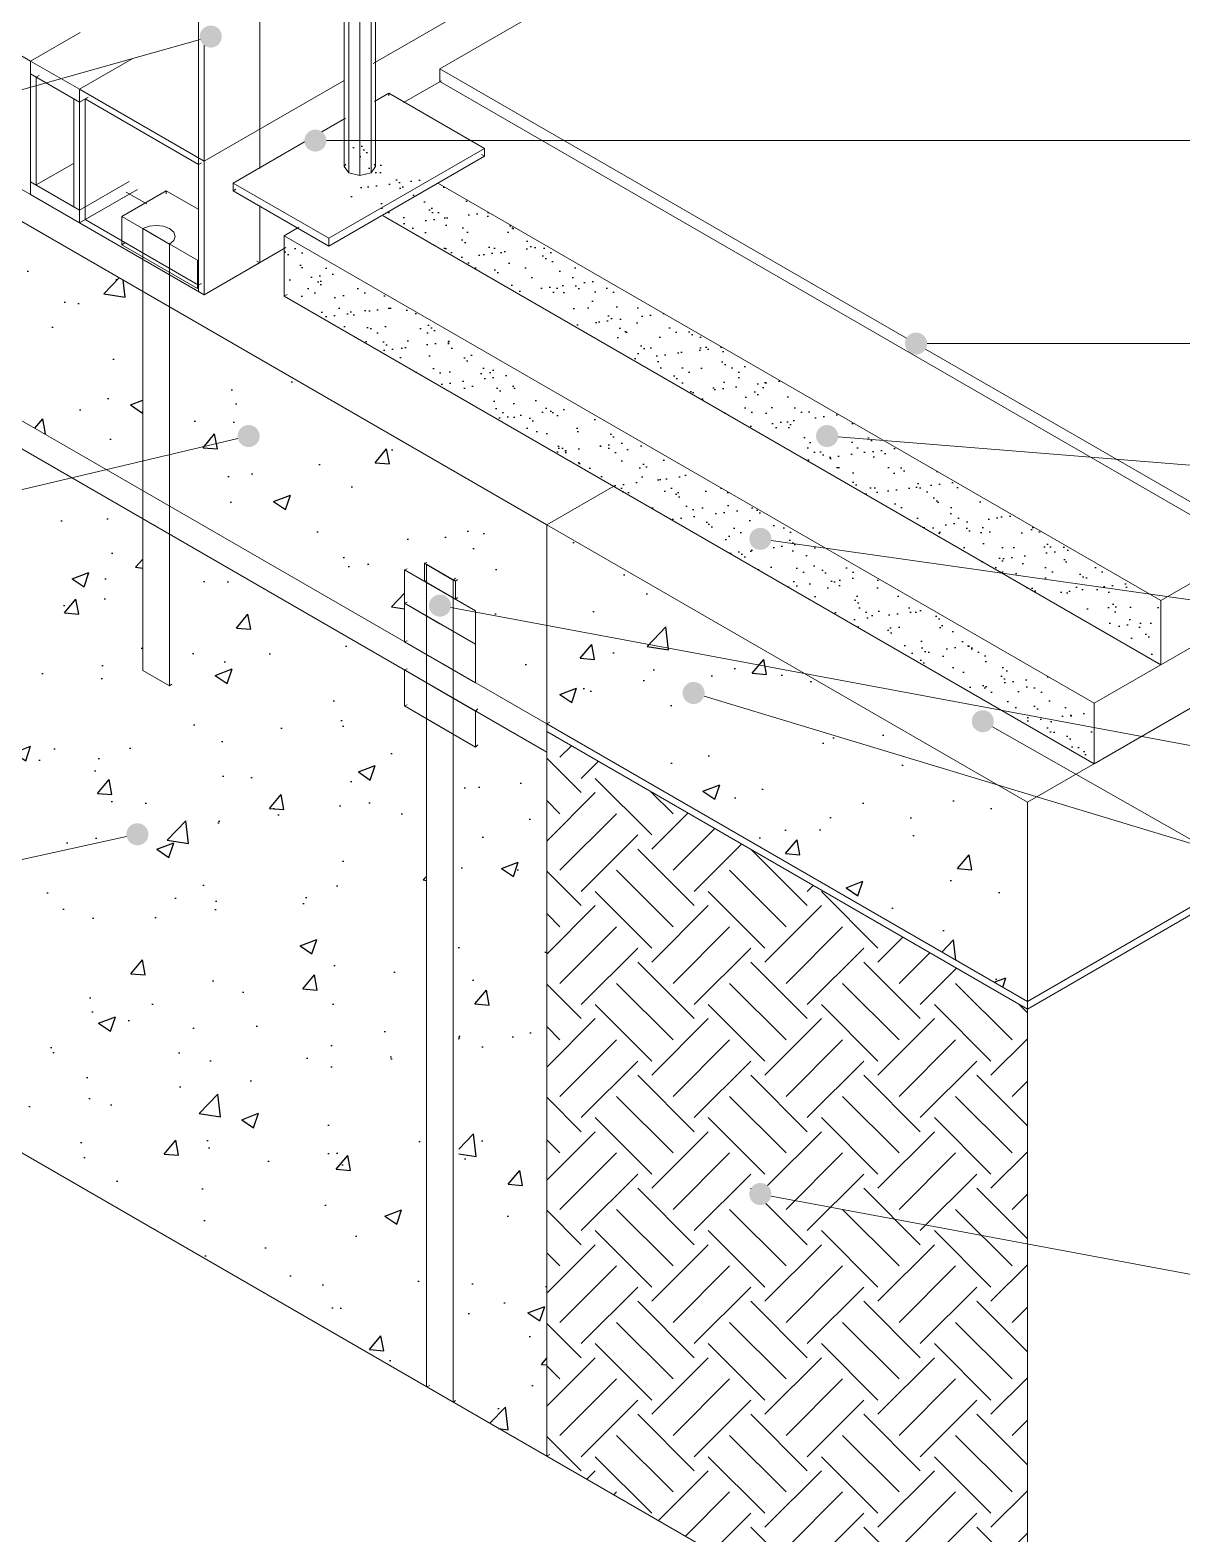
# Model space of a CAD drawing. Header units: millimetres. Extents: x 0 to 5940, y 0 to 8400.
# Drawn here: x 1805 to 2537, y 1172 to 2128 of the extents above; entities that cross this region are included whole.
import ezdxf

# ---------------------------------------------------------------- set-up
doc = ezdxf.new("R2010")
doc.units = ezdxf.units.MM
doc.header["$LTSCALE"] = 20
for name, color, linetype in [('2-DETALLES-ARISTAS', 7, 'Continuous'), ('2-DETALLES-RAYADOS', 8, 'Continuous'), ('3-TEXTOS', 7, 'Continuous')]:
    doc.layers.add(name, color=color, linetype=linetype)

msp = doc.modelspace()

# ---------------------------------------------------------------- hatches: boundary and pattern name
at = {"layer": '2-DETALLES-RAYADOS'}
h = msp.add_hatch(dxfattribs=at)
h.set_pattern_fill('AR-CONC', scale=0.6)
h.paths.add_polyline_path([(1876.76, 1835.3), (1876.76, 1961.86), (1566.34, 2141.08), (1566.34, 2014.52)])
h = msp.add_hatch(dxfattribs=at)
h.set_pattern_fill('AR-SAND', scale=0.4)
h.paths.add_polyline_path([(2523.76, 1765.49), (2523.76, 1765.49), (2008.99, 2062.7), (2008.99, 2021.87), (2008.99, 2021.87), (2523.76, 1724.67)])
h.paths.add_polyline_path([(2318.59, 1869.36), (2318.49, 1868.68), (2318.32, 1868.02), (2318.09, 1867.37), (2317.8, 1866.74), (2317.44, 1866.16), (2317.04, 1865.61), (2316.57, 1865.1), (2316.06, 1864.63), (2315.51, 1864.23), (2314.93, 1863.88), (2314.3, 1863.58), (2313.65, 1863.35), (2312.99, 1863.18), (2312.31, 1863.08), (2311.62, 1863.05), (2310.93, 1863.08), (2310.26, 1863.18), (2309.59, 1863.35), (2308.94, 1863.58), (2308.32, 1863.88), (2307.73, 1864.23), (2307.18, 1864.63), (2306.67, 1865.1), (2306.21, 1865.61), (2305.8, 1866.16), (2305.45, 1866.75), (2305.16, 1867.37), (2304.92, 1868.02), (2304.76, 1868.68), (2304.66, 1869.36), (2304.62, 1870.05), (2304.66, 1870.74), (2304.76, 1871.41), (2304.92, 1872.08), (2305.16, 1872.73), (2305.45, 1873.35), (2305.8, 1873.94), (2306.21, 1874.49), (2306.67, 1875), (2307.18, 1875.46), (2307.73, 1875.87), (2308.32, 1876.22), (2308.94, 1876.51), (2309.59, 1876.75), (2310.26, 1876.91), (2310.93, 1877.01), (2311.62, 1877.05), (2312.31, 1877.01), (2312.99, 1876.91), (2313.65, 1876.75), (2314.3, 1876.51), (2314.93, 1876.22), (2315.51, 1875.87), (2316.06, 1875.46), (2316.57, 1875), (2317.04, 1874.49), (2317.44, 1873.94), (2317.8, 1873.35), (2318.09, 1872.73), (2318.32, 1872.08), (2318.49, 1871.41), (2318.59, 1870.74), (2318.62, 1870.05)])
h = msp.add_hatch(dxfattribs=at)
h.set_pattern_fill('AR-CONC', scale=0.6)
h.paths.add_polyline_path([(1876.76, 1720.99), (1876.76, 1817.34), (1678.53, 1931.79), (1566.34, 1996.56), (1566.34, 1549.12), (2057.07, 1265.79), (2057.07, 1690.37), (2042.93, 1698.54), (2042.93, 1721.4), (2057.07, 1713.23), (2057.07, 1713.23), (1897.24, 1805.51), (1897.24, 1716.09), (1896.33, 1713.44), (1893.73, 1711.19), (1876.76, 1720.99)])
h.paths.add_polyline_path([(1645.33, 1751.11), (1645.16, 1750.44), (1644.93, 1749.79), (1644.63, 1749.17), (1644.28, 1748.58), (1643.88, 1748.03), (1643.41, 1747.52), (1642.9, 1747.06), (1642.35, 1746.65), (1641.77, 1746.3), (1641.14, 1746.01), (1640.49, 1745.77), (1639.83, 1745.61), (1639.15, 1745.51), (1638.46, 1745.47), (1637.77, 1745.51), (1637.1, 1745.61), (1636.43, 1745.77), (1635.78, 1746.01), (1635.16, 1746.3), (1634.57, 1746.65), (1634.02, 1747.06), (1633.51, 1747.52), (1633.05, 1748.03), (1632.64, 1748.58), (1632.29, 1749.17), (1632, 1749.79), (1631.76, 1750.44), (1631.6, 1751.11), (1631.5, 1751.78), (1631.46, 1752.47), (1631.5, 1753.16), (1631.6, 1753.84), (1631.76, 1754.5), (1632, 1755.15), (1632.29, 1755.78), (1632.64, 1756.36), (1633.05, 1756.91), (1633.51, 1757.42), (1634.02, 1757.89), (1634.57, 1758.29), (1635.16, 1758.65), (1635.78, 1758.94), (1636.43, 1759.17), (1637.1, 1759.34), (1637.77, 1759.44), (1638.46, 1759.47), (1639.15, 1759.44), (1639.83, 1759.34), (1640.49, 1759.17), (1641.14, 1758.94), (1641.77, 1758.65), (1642.35, 1758.29), (1642.9, 1757.89), (1643.41, 1757.42), (1643.88, 1756.91), (1644.28, 1756.36), (1644.63, 1755.78), (1644.93, 1755.15), (1645.16, 1754.5), (1645.33, 1753.84), (1645.43, 1753.16), (1645.46, 1752.47), (1645.43, 1751.78)])
h.paths.add_polyline_path([(1880.19, 1616.25), (1880.09, 1615.57), (1879.92, 1614.91), (1879.69, 1614.26), (1879.39, 1613.63), (1879.04, 1613.05), (1878.63, 1612.5), (1878.17, 1611.99), (1877.66, 1611.52), (1877.11, 1611.11), (1876.52, 1610.76), (1875.9, 1610.47), (1875.25, 1610.24), (1874.59, 1610.07), (1873.91, 1609.97), (1873.22, 1609.94), (1872.53, 1609.97), (1871.85, 1610.07), (1871.19, 1610.24), (1870.54, 1610.47), (1869.92, 1610.76), (1869.33, 1611.11), (1868.78, 1611.52), (1868.27, 1611.99), (1867.81, 1612.5), (1867.4, 1613.05), (1867.05, 1613.63), (1866.75, 1614.26), (1866.52, 1614.91), (1866.35, 1615.57), (1866.25, 1616.25), (1866.22, 1616.94), (1866.25, 1617.63), (1866.35, 1618.3), (1866.52, 1618.96), (1866.75, 1619.61), (1867.05, 1620.24), (1867.4, 1620.83), (1867.81, 1621.37), (1868.27, 1621.89), (1868.78, 1622.35), (1869.33, 1622.76), (1869.92, 1623.11), (1870.54, 1623.4), (1871.19, 1623.64), (1871.85, 1623.8), (1872.53, 1623.9), (1873.22, 1623.94), (1873.91, 1623.9), (1874.59, 1623.8), (1875.25, 1623.64), (1875.9, 1623.4), (1876.52, 1623.11), (1877.11, 1622.76), (1877.66, 1622.35), (1878.17, 1621.89), (1878.63, 1621.37), (1879.04, 1620.83), (1879.39, 1620.24), (1879.69, 1619.61), (1879.92, 1618.96), (1880.09, 1618.3), (1880.19, 1617.63), (1880.22, 1616.94)])
h = msp.add_hatch(dxfattribs=at)
h.set_pattern_fill('AR-SAND', scale=0.4)
h.paths.add_polyline_path([(2481.34, 1661.8), (2481.34, 1700.17), (1966.56, 1997.38), (1966.56, 1959), (2481.34, 1661.8)])
h.paths.add_polyline_path([(2276.16, 1804.04), (2276.06, 1803.36), (2275.9, 1802.7), (2275.66, 1802.05), (2275.37, 1801.43), (2275.02, 1800.84), (2274.61, 1800.29), (2274.15, 1799.78), (2273.64, 1799.32), (2273.09, 1798.91), (2272.5, 1798.56), (2271.88, 1798.26), (2271.23, 1798.03), (2270.56, 1797.86), (2269.89, 1797.76), (2269.2, 1797.73), (2268.51, 1797.76), (2267.83, 1797.86), (2267.17, 1798.03), (2266.52, 1798.26), (2265.89, 1798.56), (2265.31, 1798.91), (2264.76, 1799.32), (2264.25, 1799.78), (2263.78, 1800.29), (2263.38, 1800.84), (2263.02, 1801.43), (2262.73, 1802.05), (2262.5, 1802.7), (2262.33, 1803.36), (2262.23, 1804.04), (2262.2, 1804.73), (2262.23, 1805.42), (2262.33, 1806.09), (2262.5, 1806.76), (2262.73, 1807.41), (2263.02, 1808.03), (2263.38, 1808.62), (2263.78, 1809.17), (2264.25, 1809.68), (2264.76, 1810.14), (2265.31, 1810.55), (2265.89, 1810.9), (2266.52, 1811.2), (2267.17, 1811.43), (2267.83, 1811.6), (2268.51, 1811.7), (2269.2, 1811.73), (2269.89, 1811.7), (2270.56, 1811.6), (2271.23, 1811.43), (2271.88, 1811.2), (2272.5, 1810.9), (2273.09, 1810.55), (2273.64, 1810.14), (2274.15, 1809.68), (2274.61, 1809.17), (2275.02, 1808.62), (2275.37, 1808.03), (2275.66, 1807.41), (2275.9, 1806.76), (2276.06, 1806.09), (2276.16, 1805.42), (2276.2, 1804.73)])
h = msp.add_hatch(dxfattribs=at)
h.set_pattern_fill('AR-CONC', scale=0.6)
h.paths.add_polyline_path([(2042.93, 1739.36), (2042.93, 1763.86), (2042.93, 1785.09), (2057.27, 1789.87), (2057.75, 1789.87), (2061.93, 1791.26), (2069.18, 1791.26), (2073.36, 1789.87), (2073.84, 1789.87), (2088.18, 1785.09), (2096.47, 1776.8), (2096.47, 1767.24), (2096.47, 1767.24), (2096.47, 1767.24), (2096.47, 1767.24), (2096.47, 1755.58), (2096.47, 1755.58), (2096.47, 1746.01), (2096.47, 1746.01), (2096.47, 1746.01), (2096.47, 1721.52), (2092.27, 1717.32), (2096.47, 1713.12), (2096.47, 1708.45), (2133.44, 1687.11), (2133.44, 1813.66), (1897.24, 1950.03), (1897.24, 1823.47)])
h.paths.add_polyline_path([(1950.63, 1868.02), (1950.4, 1867.37), (1950.1, 1866.74), (1949.75, 1866.16), (1949.34, 1865.61), (1948.88, 1865.1), (1948.37, 1864.63), (1947.82, 1864.23), (1947.23, 1863.88), (1946.61, 1863.58), (1945.96, 1863.35), (1945.3, 1863.18), (1944.62, 1863.08), (1943.93, 1863.05), (1943.24, 1863.08), (1942.56, 1863.18), (1941.9, 1863.35), (1941.25, 1863.58), (1940.63, 1863.88), (1940.04, 1864.23), (1939.49, 1864.63), (1938.98, 1865.1), (1938.52, 1865.61), (1938.11, 1866.16), (1937.76, 1866.75), (1937.46, 1867.37), (1937.23, 1868.02), (1937.06, 1868.68), (1936.96, 1869.36), (1936.93, 1870.05), (1936.96, 1870.74), (1937.06, 1871.41), (1937.23, 1872.08), (1937.46, 1872.73), (1937.76, 1873.35), (1938.11, 1873.94), (1938.52, 1874.49), (1938.98, 1875), (1939.49, 1875.46), (1940.04, 1875.87), (1940.63, 1876.22), (1941.25, 1876.51), (1941.9, 1876.75), (1942.56, 1876.91), (1943.24, 1877.01), (1943.93, 1877.05), (1944.62, 1877.01), (1945.3, 1876.91), (1945.96, 1876.75), (1946.61, 1876.51), (1947.23, 1876.22), (1947.82, 1875.87), (1948.37, 1875.46), (1948.88, 1875), (1949.34, 1874.49), (1949.75, 1873.94), (1950.1, 1873.35), (1950.4, 1872.73), (1950.63, 1872.08), (1950.8, 1871.41), (1950.9, 1870.74), (1950.93, 1870.05), (1950.9, 1869.36), (1950.8, 1868.68)])
h = msp.add_hatch(dxfattribs=at)
h.set_pattern_fill('AR-CONC', scale=0.6)
h.paths.add_polyline_path([(2133.44, 1687.11), (2133.44, 1687.11), (2438.91, 1510.74), (2438.91, 1637.3), (2438.91, 1637.3), (2438.91, 1637.3), (2438.91, 1637.3), (2133.44, 1813.66), (2133.44, 1687.11), (2133.44, 1687.11)])
h.paths.add_polyline_path([(2233.74, 1706.06), (2233.64, 1705.38), (2233.47, 1704.72), (2233.24, 1704.07), (2232.94, 1703.45), (2232.59, 1702.86), (2232.18, 1702.31), (2231.72, 1701.8), (2231.21, 1701.34), (2230.66, 1700.93), (2230.07, 1700.58), (2229.45, 1700.28), (2228.8, 1700.05), (2228.14, 1699.88), (2227.46, 1699.78), (2226.77, 1699.75), (2226.08, 1699.78), (2225.4, 1699.88), (2224.74, 1700.05), (2224.09, 1700.28), (2223.47, 1700.58), (2222.88, 1700.93), (2222.33, 1701.34), (2221.82, 1701.8), (2221.36, 1702.31), (2220.95, 1702.86), (2220.6, 1703.45), (2220.3, 1704.07), (2220.07, 1704.72), (2219.9, 1705.38), (2219.8, 1706.06), (2219.77, 1706.75), (2219.8, 1707.44), (2219.9, 1708.12), (2220.07, 1708.78), (2220.3, 1709.43), (2220.6, 1710.05), (2220.95, 1710.64), (2221.36, 1711.19), (2221.82, 1711.7), (2222.33, 1712.16), (2222.88, 1712.57), (2223.47, 1712.92), (2224.09, 1713.22), (2224.74, 1713.45), (2225.4, 1713.62), (2226.08, 1713.72), (2226.77, 1713.75), (2227.46, 1713.72), (2228.14, 1713.62), (2228.8, 1713.45), (2229.45, 1713.22), (2230.07, 1712.92), (2230.66, 1712.57), (2231.21, 1712.16), (2231.72, 1711.7), (2232.18, 1711.19), (2232.59, 1710.64), (2232.94, 1710.05), (2233.24, 1709.43), (2233.47, 1708.78), (2233.64, 1708.12), (2233.74, 1707.44), (2233.77, 1706.75)])
h = msp.add_hatch(dxfattribs=at)
h.set_pattern_fill('AR-CONC', scale=0.6)
h.paths.add_polyline_path([(2088.18, 1695.27), (2077.56, 1701.41), (2077.56, 1701.41), (2088.18, 1695.27), (2088.18, 1672.41), (2077.56, 1678.55), (2077.56, 1260.9), (2076.64, 1258.24), (2074.04, 1256), (2133.44, 1221.7), (2133.44, 1221.7), (2133.44, 1669.14), (2096.47, 1690.49), (2096.47, 1680.69), (2088.18, 1672.41)])
h = msp.add_hatch(dxfattribs=at)
h.set_pattern_fill('EARTH', scale=8, angle=45)
h.paths.add_polyline_path([(2133.44, 1682.21), (2133.44, 1682.21), (2133.44, 1221.7), (2438.91, 1045.34), (2438.91, 1505.84)])
h.paths.add_polyline_path([(2276.16, 1387.63), (2276.06, 1386.95), (2275.9, 1386.29), (2275.66, 1385.64), (2275.37, 1385.02), (2275.02, 1384.43), (2274.61, 1383.88), (2274.15, 1383.37), (2273.64, 1382.91), (2273.09, 1382.5), (2272.5, 1382.15), (2271.88, 1381.85), (2271.23, 1381.62), (2270.56, 1381.45), (2269.89, 1381.35), (2269.2, 1381.32), (2268.51, 1381.35), (2267.83, 1381.45), (2267.17, 1381.62), (2266.52, 1381.85), (2265.89, 1382.15), (2265.31, 1382.5), (2264.76, 1382.91), (2264.25, 1383.37), (2263.78, 1383.88), (2263.38, 1384.43), (2263.02, 1385.02), (2262.73, 1385.64), (2262.5, 1386.29), (2262.33, 1386.95), (2262.23, 1387.63), (2262.2, 1388.32), (2262.23, 1389.01), (2262.33, 1389.68), (2262.5, 1390.35), (2262.73, 1391), (2263.02, 1391.62), (2263.38, 1392.21), (2263.78, 1392.76), (2264.25, 1393.27), (2264.76, 1393.73), (2265.31, 1394.14), (2265.89, 1394.49), (2266.52, 1394.79), (2267.17, 1395.02), (2267.83, 1395.18), (2268.51, 1395.28), (2269.2, 1395.32), (2269.89, 1395.28), (2270.56, 1395.18), (2271.23, 1395.02), (2271.88, 1394.79), (2272.5, 1394.49), (2273.09, 1394.14), (2273.64, 1393.73), (2274.15, 1393.27), (2274.61, 1392.76), (2275.02, 1392.21), (2275.37, 1391.62), (2275.66, 1391), (2275.9, 1390.35), (2276.06, 1389.68), (2276.16, 1389.01), (2276.2, 1388.32)])
at = {"layer": '3-TEXTOS'}
h = msp.add_hatch(color=7, dxfattribs=at)
h.dxf.hatch_style = 1
h.paths.add_polyline_path([(1926.89, 2123.98), (1926.86, 2123.29), (1926.76, 2122.61), (1926.59, 2121.95), (1926.36, 2121.3), (1926.06, 2120.67), (1925.71, 2120.09), (1925.3, 2119.54), (1924.84, 2119.03), (1924.33, 2118.56), (1923.78, 2118.16), (1923.19, 2117.8), (1922.57, 2117.51), (1921.92, 2117.28), (1921.25, 2117.11), (1920.58, 2117.01), (1919.89, 2116.98), (1919.2, 2117.01), (1918.52, 2117.11), (1917.86, 2117.28), (1917.21, 2117.51), (1916.59, 2117.8), (1916, 2118.16), (1915.45, 2118.56), (1914.94, 2119.03), (1914.47, 2119.54), (1914.07, 2120.09), (1913.72, 2120.67), (1913.42, 2121.3), (1913.19, 2121.95), (1913.02, 2122.61), (1912.92, 2123.29), (1912.89, 2123.98), (1912.92, 2124.67), (1913.02, 2125.34), (1913.19, 2126.01), (1913.42, 2126.66), (1913.72, 2127.28), (1914.07, 2127.87), (1914.47, 2128.42), (1914.94, 2128.93), (1915.45, 2129.39), (1916, 2129.8), (1916.59, 2130.15), (1917.21, 2130.44), (1917.86, 2130.68), (1918.52, 2130.84), (1919.2, 2130.94), (1919.89, 2130.98), (1920.58, 2130.94), (1921.25, 2130.84), (1921.92, 2130.68), (1922.57, 2130.44), (1923.19, 2130.15), (1923.78, 2129.8), (1924.33, 2129.39), (1924.84, 2128.93), (1925.3, 2128.42), (1925.71, 2127.87), (1926.06, 2127.28), (1926.36, 2126.66), (1926.59, 2126.01), (1926.76, 2125.34), (1926.86, 2124.67)])
h = msp.add_hatch(color=7, dxfattribs=at)
h.dxf.hatch_style = 1
h.paths.add_polyline_path([(1993.36, 2057.84), (1993.32, 2057.15), (1993.22, 2056.47), (1993.06, 2055.81), (1992.82, 2055.16), (1992.53, 2054.54), (1992.18, 2053.95), (1991.77, 2053.4), (1991.31, 2052.89), (1990.79, 2052.43), (1990.25, 2052.02), (1989.66, 2051.67), (1989.03, 2051.37), (1988.38, 2051.14), (1987.72, 2050.97), (1987.05, 2050.87), (1986.36, 2050.84), (1985.67, 2050.87), (1984.99, 2050.97), (1984.33, 2051.14), (1983.68, 2051.37), (1983.05, 2051.67), (1982.47, 2052.02), (1981.92, 2052.43), (1981.41, 2052.89), (1980.94, 2053.4), (1980.53, 2053.95), (1980.18, 2054.54), (1979.89, 2055.16), (1979.66, 2055.81), (1979.49, 2056.47), (1979.39, 2057.15), (1979.36, 2057.84), (1979.39, 2058.53), (1979.49, 2059.21), (1979.66, 2059.87), (1979.89, 2060.52), (1980.18, 2061.14), (1980.53, 2061.73), (1980.94, 2062.28), (1981.41, 2062.79), (1981.92, 2063.26), (1982.47, 2063.66), (1983.05, 2064.01), (1983.68, 2064.31), (1984.33, 2064.54), (1984.99, 2064.71), (1985.67, 2064.81), (1986.36, 2064.84), (1987.05, 2064.81), (1987.72, 2064.71), (1988.38, 2064.54), (1989.03, 2064.31), (1989.66, 2064.01), (1990.25, 2063.66), (1990.79, 2063.26), (1991.31, 2062.79), (1991.77, 2062.28), (1992.18, 2061.73), (1992.53, 2061.14), (1992.82, 2060.52), (1993.06, 2059.87), (1993.22, 2059.21), (1993.32, 2058.53)])
h = msp.add_hatch(color=7, dxfattribs=at)
h.dxf.hatch_style = 1
h.paths.add_polyline_path([(2375.19, 1928.83), (2375.16, 1928.15), (2375.06, 1927.47), (2374.89, 1926.81), (2374.66, 1926.16), (2374.36, 1925.53), (2374.01, 1924.95), (2373.6, 1924.4), (2373.14, 1923.89), (2372.63, 1923.42), (2372.08, 1923.01), (2371.49, 1922.66), (2370.87, 1922.37), (2370.22, 1922.14), (2369.56, 1921.97), (2368.88, 1921.87), (2368.19, 1921.83), (2367.5, 1921.87), (2366.83, 1921.97), (2366.16, 1922.14), (2365.51, 1922.37), (2364.89, 1922.66), (2364.3, 1923.01), (2363.75, 1923.42), (2363.24, 1923.89), (2362.78, 1924.4), (2362.37, 1924.95), (2362.02, 1925.53), (2361.72, 1926.16), (2361.49, 1926.81), (2361.32, 1927.47), (2361.22, 1928.15), (2361.19, 1928.83), (2361.22, 1929.52), (2361.32, 1930.2), (2361.49, 1930.86), (2361.72, 1931.51), (2362.02, 1932.14), (2362.37, 1932.73), (2362.78, 1933.27), (2363.24, 1933.79), (2363.75, 1934.25), (2364.3, 1934.66), (2364.89, 1935.01), (2365.51, 1935.3), (2366.16, 1935.54), (2366.83, 1935.7), (2367.5, 1935.8), (2368.19, 1935.83), (2368.88, 1935.8), (2369.56, 1935.7), (2370.22, 1935.54), (2370.87, 1935.3), (2371.49, 1935.01), (2372.08, 1934.66), (2372.63, 1934.25), (2373.14, 1933.78), (2373.6, 1933.27), (2374.01, 1932.72), (2374.36, 1932.14), (2374.66, 1931.51), (2374.89, 1930.86), (2375.06, 1930.2), (2375.16, 1929.52)])
h = msp.add_hatch(color=7, dxfattribs=at)
h.dxf.hatch_style = 1
h.paths.add_polyline_path([(1950.93, 1870.05), (1950.9, 1869.36), (1950.8, 1868.68), (1950.63, 1868.02), (1950.4, 1867.37), (1950.1, 1866.74), (1949.75, 1866.16), (1949.34, 1865.61), (1948.88, 1865.1), (1948.37, 1864.63), (1947.82, 1864.23), (1947.23, 1863.88), (1946.61, 1863.58), (1945.96, 1863.35), (1945.3, 1863.18), (1944.62, 1863.08), (1943.93, 1863.05), (1943.24, 1863.08), (1942.56, 1863.18), (1941.9, 1863.35), (1941.25, 1863.58), (1940.63, 1863.88), (1940.04, 1864.23), (1939.49, 1864.63), (1938.98, 1865.1), (1938.52, 1865.61), (1938.11, 1866.16), (1937.76, 1866.75), (1937.46, 1867.37), (1937.23, 1868.02), (1937.06, 1868.68), (1936.96, 1869.36), (1936.93, 1870.05), (1936.96, 1870.74), (1937.06, 1871.41), (1937.23, 1872.08), (1937.46, 1872.73), (1937.76, 1873.35), (1938.11, 1873.94), (1938.52, 1874.49), (1938.98, 1875), (1939.49, 1875.46), (1940.04, 1875.87), (1940.63, 1876.22), (1941.25, 1876.51), (1941.9, 1876.75), (1942.56, 1876.91), (1943.24, 1877.01), (1943.93, 1877.05), (1944.62, 1877.01), (1945.3, 1876.91), (1945.96, 1876.75), (1946.61, 1876.51), (1947.23, 1876.22), (1947.82, 1875.87), (1948.37, 1875.46), (1948.88, 1875), (1949.34, 1874.49), (1949.75, 1873.94), (1950.1, 1873.35), (1950.4, 1872.73), (1950.63, 1872.08), (1950.8, 1871.41), (1950.9, 1870.74)])
h = msp.add_hatch(color=7, dxfattribs=at)
h.dxf.hatch_style = 1
h.paths.add_polyline_path([(2318.62, 1870.05), (2318.59, 1869.36), (2318.49, 1868.68), (2318.32, 1868.02), (2318.09, 1867.37), (2317.8, 1866.74), (2317.44, 1866.16), (2317.04, 1865.61), (2316.57, 1865.1), (2316.06, 1864.63), (2315.51, 1864.23), (2314.93, 1863.88), (2314.3, 1863.58), (2313.65, 1863.35), (2312.99, 1863.18), (2312.31, 1863.08), (2311.62, 1863.05), (2310.93, 1863.08), (2310.26, 1863.18), (2309.59, 1863.35), (2308.94, 1863.58), (2308.32, 1863.88), (2307.73, 1864.23), (2307.18, 1864.63), (2306.67, 1865.1), (2306.21, 1865.61), (2305.8, 1866.16), (2305.45, 1866.75), (2305.16, 1867.37), (2304.92, 1868.02), (2304.76, 1868.68), (2304.66, 1869.36), (2304.62, 1870.05), (2304.66, 1870.74), (2304.76, 1871.41), (2304.92, 1872.08), (2305.16, 1872.73), (2305.45, 1873.35), (2305.8, 1873.94), (2306.21, 1874.49), (2306.67, 1875), (2307.18, 1875.46), (2307.73, 1875.87), (2308.32, 1876.22), (2308.94, 1876.51), (2309.59, 1876.75), (2310.26, 1876.91), (2310.93, 1877.01), (2311.62, 1877.05), (2312.31, 1877.01), (2312.99, 1876.91), (2313.65, 1876.75), (2314.3, 1876.51), (2314.93, 1876.22), (2315.51, 1875.87), (2316.06, 1875.46), (2316.57, 1875), (2317.04, 1874.49), (2317.44, 1873.94), (2317.8, 1873.35), (2318.09, 1872.73), (2318.32, 1872.08), (2318.49, 1871.41), (2318.59, 1870.74)])
h = msp.add_hatch(color=7, dxfattribs=at)
h.dxf.hatch_style = 1
h.paths.add_polyline_path([(2276.2, 1804.73), (2276.16, 1804.04), (2276.06, 1803.36), (2275.9, 1802.7), (2275.66, 1802.05), (2275.37, 1801.43), (2275.02, 1800.84), (2274.61, 1800.29), (2274.15, 1799.78), (2273.64, 1799.32), (2273.09, 1798.91), (2272.5, 1798.56), (2271.88, 1798.26), (2271.23, 1798.03), (2270.56, 1797.86), (2269.89, 1797.76), (2269.2, 1797.73), (2268.51, 1797.76), (2267.83, 1797.86), (2267.17, 1798.03), (2266.52, 1798.26), (2265.89, 1798.56), (2265.31, 1798.91), (2264.76, 1799.32), (2264.25, 1799.78), (2263.78, 1800.29), (2263.38, 1800.84), (2263.02, 1801.43), (2262.73, 1802.05), (2262.5, 1802.7), (2262.33, 1803.36), (2262.23, 1804.04), (2262.2, 1804.73), (2262.23, 1805.42), (2262.33, 1806.09), (2262.5, 1806.76), (2262.73, 1807.41), (2263.02, 1808.03), (2263.38, 1808.62), (2263.78, 1809.17), (2264.25, 1809.68), (2264.76, 1810.14), (2265.31, 1810.55), (2265.89, 1810.9), (2266.52, 1811.2), (2267.17, 1811.43), (2267.83, 1811.6), (2268.51, 1811.7), (2269.2, 1811.73), (2269.89, 1811.7), (2270.56, 1811.6), (2271.23, 1811.43), (2271.88, 1811.2), (2272.5, 1810.9), (2273.09, 1810.55), (2273.64, 1810.14), (2274.15, 1809.68), (2274.61, 1809.17), (2275.02, 1808.62), (2275.37, 1808.03), (2275.66, 1807.41), (2275.9, 1806.76), (2276.06, 1806.09), (2276.16, 1805.42)])
h = msp.add_hatch(color=7, dxfattribs=at)
h.dxf.hatch_style = 1
h.paths.add_polyline_path([(2072.55, 1762.27), (2072.52, 1761.58), (2072.42, 1760.91), (2072.25, 1760.24), (2072.02, 1759.59), (2071.72, 1758.97), (2071.37, 1758.38), (2070.97, 1757.83), (2070.5, 1757.32), (2069.99, 1756.86), (2069.44, 1756.45), (2068.85, 1756.1), (2068.23, 1755.8), (2067.58, 1755.57), (2066.92, 1755.4), (2066.24, 1755.3), (2065.55, 1755.27), (2064.86, 1755.3), (2064.19, 1755.4), (2063.52, 1755.57), (2062.87, 1755.8), (2062.25, 1756.1), (2061.66, 1756.45), (2061.11, 1756.86), (2060.6, 1757.32), (2060.14, 1757.83), (2059.73, 1758.38), (2059.38, 1758.97), (2059.08, 1759.59), (2058.85, 1760.24), (2058.68, 1760.91), (2058.58, 1761.58), (2058.55, 1762.27), (2058.58, 1762.96), (2058.68, 1763.64), (2058.85, 1764.3), (2059.08, 1764.95), (2059.38, 1765.57), (2059.73, 1766.16), (2060.14, 1766.71), (2060.6, 1767.22), (2061.11, 1767.69), (2061.66, 1768.09), (2062.25, 1768.44), (2062.87, 1768.74), (2063.52, 1768.97), (2064.19, 1769.14), (2064.86, 1769.24), (2065.55, 1769.27), (2066.24, 1769.24), (2066.92, 1769.14), (2067.58, 1768.97), (2068.23, 1768.74), (2068.85, 1768.44), (2069.44, 1768.09), (2069.99, 1767.69), (2070.5, 1767.22), (2070.97, 1766.71), (2071.37, 1766.16), (2071.72, 1765.57), (2072.02, 1764.95), (2072.25, 1764.3), (2072.42, 1763.64), (2072.52, 1762.96)])
h = msp.add_hatch(color=7, dxfattribs=at)
h.dxf.hatch_style = 1
h.paths.add_polyline_path([(2233.77, 1706.75), (2233.74, 1706.06), (2233.64, 1705.38), (2233.47, 1704.72), (2233.24, 1704.07), (2232.94, 1703.45), (2232.59, 1702.86), (2232.18, 1702.31), (2231.72, 1701.8), (2231.21, 1701.34), (2230.66, 1700.93), (2230.07, 1700.58), (2229.45, 1700.28), (2228.8, 1700.05), (2228.14, 1699.88), (2227.46, 1699.78), (2226.77, 1699.75), (2226.08, 1699.78), (2225.4, 1699.88), (2224.74, 1700.05), (2224.09, 1700.28), (2223.47, 1700.58), (2222.88, 1700.93), (2222.33, 1701.34), (2221.82, 1701.8), (2221.36, 1702.31), (2220.95, 1702.86), (2220.6, 1703.45), (2220.3, 1704.07), (2220.07, 1704.72), (2219.9, 1705.38), (2219.8, 1706.06), (2219.77, 1706.75), (2219.8, 1707.44), (2219.9, 1708.12), (2220.07, 1708.78), (2220.3, 1709.43), (2220.6, 1710.05), (2220.95, 1710.64), (2221.36, 1711.19), (2221.82, 1711.7), (2222.33, 1712.16), (2222.88, 1712.57), (2223.47, 1712.92), (2224.09, 1713.22), (2224.74, 1713.45), (2225.4, 1713.62), (2226.08, 1713.72), (2226.77, 1713.75), (2227.46, 1713.72), (2228.14, 1713.62), (2228.8, 1713.45), (2229.45, 1713.22), (2230.07, 1712.92), (2230.66, 1712.57), (2231.21, 1712.16), (2231.72, 1711.7), (2232.18, 1711.19), (2232.59, 1710.64), (2232.94, 1710.05), (2233.24, 1709.43), (2233.47, 1708.78), (2233.64, 1708.12), (2233.74, 1707.44)])
h = msp.add_hatch(color=7, dxfattribs=at)
h.dxf.hatch_style = 1
h.paths.add_polyline_path([(2417.62, 1688.79), (2417.58, 1688.1), (2417.48, 1687.42), (2417.32, 1686.76), (2417.08, 1686.11), (2416.79, 1685.48), (2416.44, 1684.9), (2416.03, 1684.35), (2415.57, 1683.84), (2415.06, 1683.37), (2414.51, 1682.97), (2413.92, 1682.61), (2413.3, 1682.32), (2412.65, 1682.09), (2411.98, 1681.92), (2411.31, 1681.82), (2410.62, 1681.79), (2409.93, 1681.82), (2409.25, 1681.92), (2408.59, 1682.09), (2407.94, 1682.32), (2407.31, 1682.61), (2406.73, 1682.97), (2406.18, 1683.37), (2405.67, 1683.84), (2405.2, 1684.35), (2404.8, 1684.9), (2404.44, 1685.48), (2404.15, 1686.11), (2403.92, 1686.76), (2403.75, 1687.42), (2403.65, 1688.1), (2403.62, 1688.79), (2403.65, 1689.48), (2403.75, 1690.15), (2403.92, 1690.82), (2404.15, 1691.47), (2404.44, 1692.09), (2404.8, 1692.68), (2405.2, 1693.23), (2405.67, 1693.74), (2406.18, 1694.2), (2406.73, 1694.61), (2407.31, 1694.96), (2407.94, 1695.25), (2408.59, 1695.49), (2409.25, 1695.65), (2409.93, 1695.75), (2410.62, 1695.79), (2411.31, 1695.75), (2411.98, 1695.65), (2412.65, 1695.49), (2413.3, 1695.25), (2413.92, 1694.96), (2414.51, 1694.61), (2415.06, 1694.2), (2415.57, 1693.74), (2416.03, 1693.23), (2416.44, 1692.68), (2416.79, 1692.09), (2417.08, 1691.47), (2417.32, 1690.82), (2417.48, 1690.15), (2417.58, 1689.48)])
h = msp.add_hatch(color=7, dxfattribs=at)
h.dxf.hatch_style = 1
h.paths.add_polyline_path([(1880.22, 1616.94), (1880.19, 1616.25), (1880.09, 1615.57), (1879.92, 1614.91), (1879.69, 1614.26), (1879.39, 1613.63), (1879.04, 1613.05), (1878.63, 1612.5), (1878.17, 1611.99), (1877.66, 1611.52), (1877.11, 1611.11), (1876.52, 1610.76), (1875.9, 1610.47), (1875.25, 1610.24), (1874.59, 1610.07), (1873.91, 1609.97), (1873.22, 1609.94), (1872.53, 1609.97), (1871.85, 1610.07), (1871.19, 1610.24), (1870.54, 1610.47), (1869.92, 1610.76), (1869.33, 1611.11), (1868.78, 1611.52), (1868.27, 1611.99), (1867.81, 1612.5), (1867.4, 1613.05), (1867.05, 1613.63), (1866.75, 1614.26), (1866.52, 1614.91), (1866.35, 1615.57), (1866.25, 1616.25), (1866.22, 1616.94), (1866.25, 1617.63), (1866.35, 1618.3), (1866.52, 1618.96), (1866.75, 1619.61), (1867.05, 1620.24), (1867.4, 1620.83), (1867.81, 1621.37), (1868.27, 1621.89), (1868.78, 1622.35), (1869.33, 1622.76), (1869.92, 1623.11), (1870.54, 1623.4), (1871.19, 1623.64), (1871.85, 1623.8), (1872.53, 1623.9), (1873.22, 1623.94), (1873.91, 1623.9), (1874.59, 1623.8), (1875.25, 1623.64), (1875.9, 1623.4), (1876.52, 1623.11), (1877.11, 1622.76), (1877.66, 1622.35), (1878.17, 1621.89), (1878.63, 1621.37), (1879.04, 1620.83), (1879.39, 1620.24), (1879.69, 1619.61), (1879.92, 1618.96), (1880.09, 1618.3), (1880.19, 1617.63)])
h = msp.add_hatch(color=7, dxfattribs=at)
h.dxf.hatch_style = 1
h.paths.add_polyline_path([(2276.2, 1388.32), (2276.16, 1387.63), (2276.06, 1386.95), (2275.9, 1386.29), (2275.66, 1385.64), (2275.37, 1385.02), (2275.02, 1384.43), (2274.61, 1383.88), (2274.15, 1383.37), (2273.64, 1382.91), (2273.09, 1382.5), (2272.5, 1382.15), (2271.88, 1381.85), (2271.23, 1381.62), (2270.56, 1381.45), (2269.89, 1381.35), (2269.2, 1381.32), (2268.51, 1381.35), (2267.83, 1381.45), (2267.17, 1381.62), (2266.52, 1381.85), (2265.89, 1382.15), (2265.31, 1382.5), (2264.76, 1382.91), (2264.25, 1383.37), (2263.78, 1383.88), (2263.38, 1384.43), (2263.02, 1385.02), (2262.73, 1385.64), (2262.5, 1386.29), (2262.33, 1386.95), (2262.23, 1387.63), (2262.2, 1388.32), (2262.23, 1389.01), (2262.33, 1389.68), (2262.5, 1390.35), (2262.73, 1391), (2263.02, 1391.62), (2263.38, 1392.21), (2263.78, 1392.76), (2264.25, 1393.27), (2264.76, 1393.73), (2265.31, 1394.14), (2265.89, 1394.49), (2266.52, 1394.79), (2267.17, 1395.02), (2267.83, 1395.18), (2268.51, 1395.28), (2269.2, 1395.32), (2269.89, 1395.28), (2270.56, 1395.18), (2271.23, 1395.02), (2271.88, 1394.79), (2272.5, 1394.49), (2273.09, 1394.14), (2273.64, 1393.73), (2274.15, 1393.27), (2274.61, 1392.76), (2275.02, 1392.21), (2275.37, 1391.62), (2275.66, 1391), (2275.9, 1390.35), (2276.06, 1389.68), (2276.16, 1389.01)])

# ---------------------------------------------------------------- linework, layer by layer
at = {"layer": '2-DETALLES-ARISTAS', "color": 7, "lineweight": 18}
for p, q in [((1912.11, 2329.28), (1912.11, 1961.86)), ((2023.17, 2106.81), (2410.62, 2330.51)), ((2065.56, 2103.52), (2419.11, 2307.64)), ((2024.64, 2163.94), (2024.64, 2041.47)), ((2004.64, 2153.38), (2004.64, 2041.47)), ((2007.57, 2037.38), (2007.57, 2155.64)), ((2014.64, 2158.17), (2014.64, 2035.69)), ((2021.72, 2159.86), (2021.72, 2037.38)), ((1566.34, 2141.08), (2133.44, 1813.66)), ((1951.01, 2142.58), (1951.01, 2040.04)), ((1805.34, 2108.42), (1836.86, 2126.61)), ((1805.34, 2108.42), (1836.86, 2126.61)), ((1782.71, 2121.48), (1805.34, 2108.42)), ((1915.65, 2118.41), (1915.65, 1959.82)), ((1805.34, 2108.42), (1805.34, 2023.5)), ((1805.34, 2108.42), (1836.45, 2090.46)), ((1805.34, 2100.25), (1805.34, 2108.42)), ((1836.45, 2090.46), (1869.82, 2109.72)), ((1836.45, 2090.46), (1869.82, 2109.72)), ((2065.56, 2103.52), (2362.12, 1932.3)), ((2065.56, 2095.36), (2065.56, 2103.52)), ((1836.45, 2082.29), (1805.34, 2100.25)), ((1805.34, 2100.25), (1808.88, 2098.21)), ((1805.34, 2031.67), (1805.34, 2100.25)), ((1808.88, 2098.21), (1810.73, 2099.28)), ((1808.88, 2098.21), (1808.88, 2029.63)), ((1915.65, 2044.73), (2004.63, 2096.11)), ((2042.39, 2081.98), (2066.52, 2095.91)), ((2580.33, 1798.15), (2065.56, 2095.36)), ((1832.92, 2084.33), (1836.45, 2082.29)), ((1832.92, 2015.75), (1832.92, 2084.33)), ((1836.45, 2090.46), (1915.65, 2044.73)), ((1836.45, 2005.54), (1836.45, 2090.46)), ((1836.45, 2090.46), (1836.45, 2082.29)), ((1836.45, 2082.29), (1842.02, 2085.5)), ((1836.45, 2082.29), (1842.02, 2085.5)), ((1839.99, 2084.33), (1841.84, 2085.4)), ((1839.99, 2007.58), (1839.99, 2084.33)), ((1839.99, 2084.33), (1912.11, 2042.69)), ((2023.86, 2082.71), (2033.03, 2088.01)), ((2093.84, 2052.9), (2033.03, 2088.01)), ((2033.03, 2088.01), (2033.03, 2086.37)), ((1836.45, 2082.29), (1836.45, 2013.71)), ((1990.52, 2063.46), (2005.53, 2072.13)), ((1934.03, 2030.85), (1979.4, 2057.05)), ((1994.85, 1995.74), (2093.84, 2052.9)), ((1994.85, 1990.84), (2093.84, 2048)), ((2092, 2049.06), (2093.84, 2048)), ((2093.84, 2048), (2093.84, 2052.9)), ((1805.34, 2023.5), (1782.71, 2036.57)), ((1808.88, 2029.63), (1832.98, 2043.54)), ((1912.11, 2042.69), (1913.97, 2043.76)), ((1912.11, 2042.69), (1912.11, 1965.94)), ((1915.65, 2044.73), (1915.65, 1959.82)), ((2004.64, 2041.47), (2005.62, 2042.83)), ((2007.57, 2037.38), (2004.64, 2041.47)), ((2014.64, 2035.69), (2007.57, 2037.38)), ((2021.72, 2037.38), (2014.64, 2035.69)), ((2024.64, 2041.47), (2021.72, 2037.38)), ((2023.67, 2042.83), (2024.64, 2041.47)), ((1805.34, 2031.67), (1836.45, 2013.71)), ((1805.34, 2023.5), (1805.34, 2031.67)), ((1808.88, 2029.63), (1805.34, 2031.67)), ((1836.45, 2013.71), (1867.97, 2031.9)), ((1836.45, 2013.71), (1867.97, 2031.9)), ((1873.36, 2026.85), (1839.99, 2007.58)), ((1934.03, 2030.85), (1994.85, 1995.74)), ((1934.03, 2025.95), (1934.03, 2030.85)), ((1935.87, 2027.01), (1934.03, 2025.95)), ((2064.54, 2030.62), (2523.76, 1765.49)), ((1836.45, 2005.54), (1805.34, 2023.5)), ((1869.82, 2024.81), (1836.45, 2005.54)), ((1836.45, 2005.54), (1869.82, 2024.81)), ((1863.32, 2009.62), (1891.61, 2025.95)), ((1866.19, 2025.11), (1879.15, 2017.63)), ((1911.95, 2014.21), (1891.61, 2025.95)), ((1891.61, 2025.95), (1891.61, 2023.96)), ((1994.85, 1990.84), (1934.03, 2025.95)), ((2133.44, 1687.11), (1566.34, 2014.52)), ((1566.34, 2014.52), (2133.44, 1687.11)), ((1836.45, 2013.71), (1832.92, 2015.75)), ((1836.45, 2013.71), (1836.45, 2005.54)), ((1912.11, 1965.94), (1839.99, 2007.58)), ((1863.32, 2009.62), (1911.41, 1981.86)), ((1863.32, 1991.66), (1863.32, 2009.62)), ((1951.01, 2016.54), (1951.01, 1980.23)), ((2523.76, 1724.67), (2029.36, 2010.11)), ((1915.65, 1959.82), (1836.45, 2005.54)), ((1880.65, 2003.37), (1876.76, 2001.87)), ((1876.76, 2001.87), (1876.76, 1720.99)), ((1893.73, 1992.07), (1876.76, 2001.87)), ((1876.76, 1720.99), (1876.76, 2001.87)), ((1876.76, 2001.87), (1885.24, 1996.97)), ((1885.24, 2003.9), (1880.65, 2003.37)), ((1889.84, 2003.37), (1885.24, 2003.9)), ((1893.73, 2001.87), (1889.84, 2003.37)), ((1896.33, 1999.62), (1893.73, 2001.87)), ((1897.24, 1996.97), (1896.33, 1999.62)), ((1966.56, 1997.38), (1975.83, 2002.73)), ((2523.76, 1765.49), (2933.88, 2002.27)), ((2133.44, 1669.14), (1566.34, 1996.56)), ((1566.34, 1996.56), (2133.44, 1669.14)), ((1865.09, 1992.68), (1863.32, 1991.66)), ((1911.41, 1963.9), (1863.32, 1991.66)), ((1885.24, 1996.97), (1893.73, 1992.07)), ((1893.73, 1992.07), (1896.33, 1994.32)), ((1893.73, 1711.19), (1893.73, 1992.07)), ((1893.73, 1992.07), (1893.73, 1711.19)), ((1896.33, 1994.32), (1897.24, 1996.97)), ((1915.65, 1959.82), (1967.56, 1989.79)), ((1966.56, 1997.38), (2481.34, 1700.17)), ((1966.56, 1959), (1966.56, 1997.38)), ((1994.85, 1995.74), (1994.85, 1990.84)), ((1911.41, 1981.86), (1911.41, 1963.9)), ((1915.65, 1959.82), (1951.01, 1980.23)), ((1951.01, 1980.23), (1949.16, 1981.3)), ((1912.11, 1965.94), (1913.97, 1967.01)), ((1912.11, 1961.86), (1915.65, 1959.82)), ((1968.42, 1960.07), (1966.56, 1959)), ((2481.34, 1700.17), (2933.88, 1961.45)), ((2523.76, 1724.67), (2933.88, 1961.45)), ((2481.34, 1661.8), (1966.56, 1959)), ((2374.23, 1925.31), (2580.33, 1806.32)), ((2438.91, 1637.3), (2933.88, 1923.07)), ((2481.34, 1661.8), (2933.88, 1923.07)), ((2133.44, 1813.66), (2176.08, 1838.28)), ((2133.44, 1813.66), (2176.08, 1838.28)), ((2133.44, 1813.66), (2438.91, 1637.3)), ((2133.44, 1687.11), (2133.44, 1813.66)), ((2133.44, 1813.66), (2133.44, 1687.11)), ((2057.23, 1789.69), (2055.66, 1789.17)), ((2055.66, 1789.17), (2055.66, 1777.74)), ((2075.46, 1777.74), (2055.66, 1789.17)), ((2055.66, 1777.74), (2055.66, 1789.17)), ((2055.66, 1789.17), (2065.56, 1783.45)), ((2057.07, 1788.35), (2057.07, 1265.79)), ((2074.04, 1778.55), (2057.07, 1788.35)), ((2057.07, 1265.79), (2057.07, 1788.35)), ((2057.07, 1788.35), (2065.56, 1783.45)), ((2438.91, 1510.74), (2933.88, 1796.52)), ((2438.91, 1510.74), (2933.88, 1796.52)), ((2438.91, 1505.84), (2933.88, 1791.62)), ((2438.91, 1505.84), (2933.88, 1791.62)), ((2044.72, 1785.68), (2042.93, 1785.09)), ((2042.93, 1785.09), (2042.93, 1763.86)), ((2088.18, 1758.96), (2042.93, 1785.09)), ((2042.93, 1763.86), (2042.93, 1785.09)), ((2042.93, 1785.09), (2065.56, 1772.02)), ((2055.66, 1777.74), (2057.23, 1778.26)), ((2065.56, 1783.45), (2074.04, 1778.55)), ((2065.56, 1783.45), (2075.46, 1777.74)), ((2074.04, 1778.55), (2075.34, 1779.68)), ((2074.04, 1256), (2074.04, 1778.55)), ((2074.04, 1778.55), (2074.04, 1256)), ((2075.46, 1777.74), (2076.66, 1778.95)), ((2055.66, 1777.74), (2075.46, 1766.31)), ((2065.56, 1772.02), (2055.66, 1777.74)), ((2075.46, 1766.31), (2065.56, 1772.02)), ((2065.56, 1772.02), (2088.18, 1758.96)), ((2075.46, 1766.31), (2075.46, 1777.74)), ((2075.46, 1777.74), (2075.46, 1766.31)), ((2042.93, 1763.86), (2044.72, 1764.46)), ((2044.72, 1764.46), (2042.93, 1763.86)), ((2042.93, 1763.86), (2088.18, 1737.73)), ((2065.56, 1750.79), (2042.93, 1763.86)), ((2042.93, 1763.86), (2042.93, 1739.36)), ((2088.18, 1737.73), (2042.93, 1763.86)), ((2042.93, 1739.36), (2042.93, 1763.86)), ((2042.93, 1763.86), (2065.56, 1750.79)), ((2076.66, 1767.51), (2075.46, 1766.31)), ((2088.18, 1737.73), (2088.18, 1758.96)), ((2088.18, 1758.96), (2088.18, 1737.73)), ((2523.76, 1765.49), (2523.76, 1724.67)), ((2088.18, 1737.73), (2065.56, 1750.79)), ((2065.56, 1750.79), (2088.18, 1737.73)), ((2042.93, 1739.36), (2044.72, 1739.96)), ((2042.93, 1739.36), (2088.18, 1713.23)), ((2065.56, 1726.3), (2042.93, 1739.36)), ((2088.18, 1713.23), (2088.18, 1737.73)), ((2088.18, 1737.73), (2088.18, 1713.23)), ((1876.76, 1720.99), (1893.73, 1711.19)), ((1885.24, 1716.09), (1876.76, 1720.99)), ((2044.72, 1722), (2042.93, 1721.4)), ((2042.93, 1721.4), (2042.93, 1698.54)), ((2088.18, 1695.27), (2042.93, 1721.4)), ((2042.93, 1698.54), (2042.93, 1721.4)), ((2042.93, 1721.4), (2065.56, 1708.34)), ((2088.18, 1713.23), (2065.56, 1726.3)), ((1893.73, 1711.19), (1885.24, 1716.09)), ((1895.03, 1712.32), (1893.73, 1711.19)), ((2065.56, 1708.34), (2088.18, 1695.27)), ((2042.93, 1698.54), (2044.72, 1699.14)), ((2042.93, 1698.54), (2088.18, 1672.41)), ((2065.56, 1685.47), (2042.93, 1698.54)), ((2088.18, 1695.27), (2089.56, 1696.65)), ((2088.18, 1672.41), (2088.18, 1695.27)), ((2088.18, 1695.27), (2088.18, 1672.41)), ((2481.34, 1700.17), (2481.34, 1661.8)), ((2088.18, 1672.41), (2065.56, 1685.47)), ((2135.29, 1688.18), (2133.44, 1687.11)), ((2133.44, 1687.11), (2135.29, 1688.18)), ((2133.44, 1687.11), (2135.29, 1688.18)), ((2133.44, 1687.11), (2135.29, 1688.18)), ((2438.91, 1510.74), (2133.44, 1687.11)), ((2133.44, 1687.11), (2133.44, 1669.14)), ((2133.44, 1687.11), (2438.91, 1510.74)), ((2133.44, 1682.21), (2133.44, 1687.11)), ((2089.56, 1673.79), (2088.18, 1672.41)), ((2438.91, 1505.84), (2133.44, 1682.21)), ((2133.44, 1682.21), (2438.91, 1505.84)), ((2133.44, 1221.7), (2133.44, 1682.21)), ((2133.44, 1669.14), (2133.44, 1221.7)), ((2438.91, 1637.3), (2438.91, 1510.74)), ((2133.44, 1221.7), (1566.34, 1549.12)), ((2438.91, 1510.74), (2438.91, 1505.84)), ((2438.91, 1505.84), (2438.91, 1045.34)), ((2057.07, 1265.79), (2059.02, 1266.55)), ((2057.07, 1265.79), (2074.04, 1256)), ((2065.56, 1260.9), (2057.07, 1265.79)), ((2074.04, 1256), (2065.56, 1260.9)), ((2075.34, 1257.12), (2074.04, 1256)), ((2133.44, 1221.7), (2135.29, 1222.77)), ((2135.29, 1222.77), (2133.44, 1221.7)), ((2438.91, 1045.34), (2133.44, 1221.7))]:
    msp.add_line(p, q, dxfattribs=at)
at = {"layer": '3-TEXTOS', "color": 7, "lineweight": 15}
for points in [[(1913.16, 2122.08), (1126.12, 1900.51), (1058.12, 1900.51)], [(1993.36, 2057.84), (2973.87, 2057.84), (3041.87, 2057.84)], [(2375.19, 1928.83), (2973.87, 1928.83), (3041.87, 1928.83)], [(1937.12, 1868.44), (1126.12, 1676.52), (1058.12, 1676.52)], [(2318.6, 1869.49), (2973.87, 1816.84), (3041.87, 1816.84)], [(2276.12, 1803.75), (2973.87, 1704.84), (3041.87, 1704.84)], [(2072.43, 1760.99), (2973.87, 1592.84), (3041.87, 1592.84)], [(2233.47, 1704.72), (2973.87, 1480.84), (3041.87, 1480.84)], [(2416.7, 1685.33), (2973.87, 1368.84), (3041.87, 1368.84)], [(1866.39, 1615.43), (1126.12, 1452.52), (1058.12, 1452.52)], [(2276.08, 1387.03), (2973.87, 1256.84), (3041.87, 1256.84)]]:
    msp.add_lwpolyline(points, dxfattribs=at)

doc.saveas('drawing.dxf')
